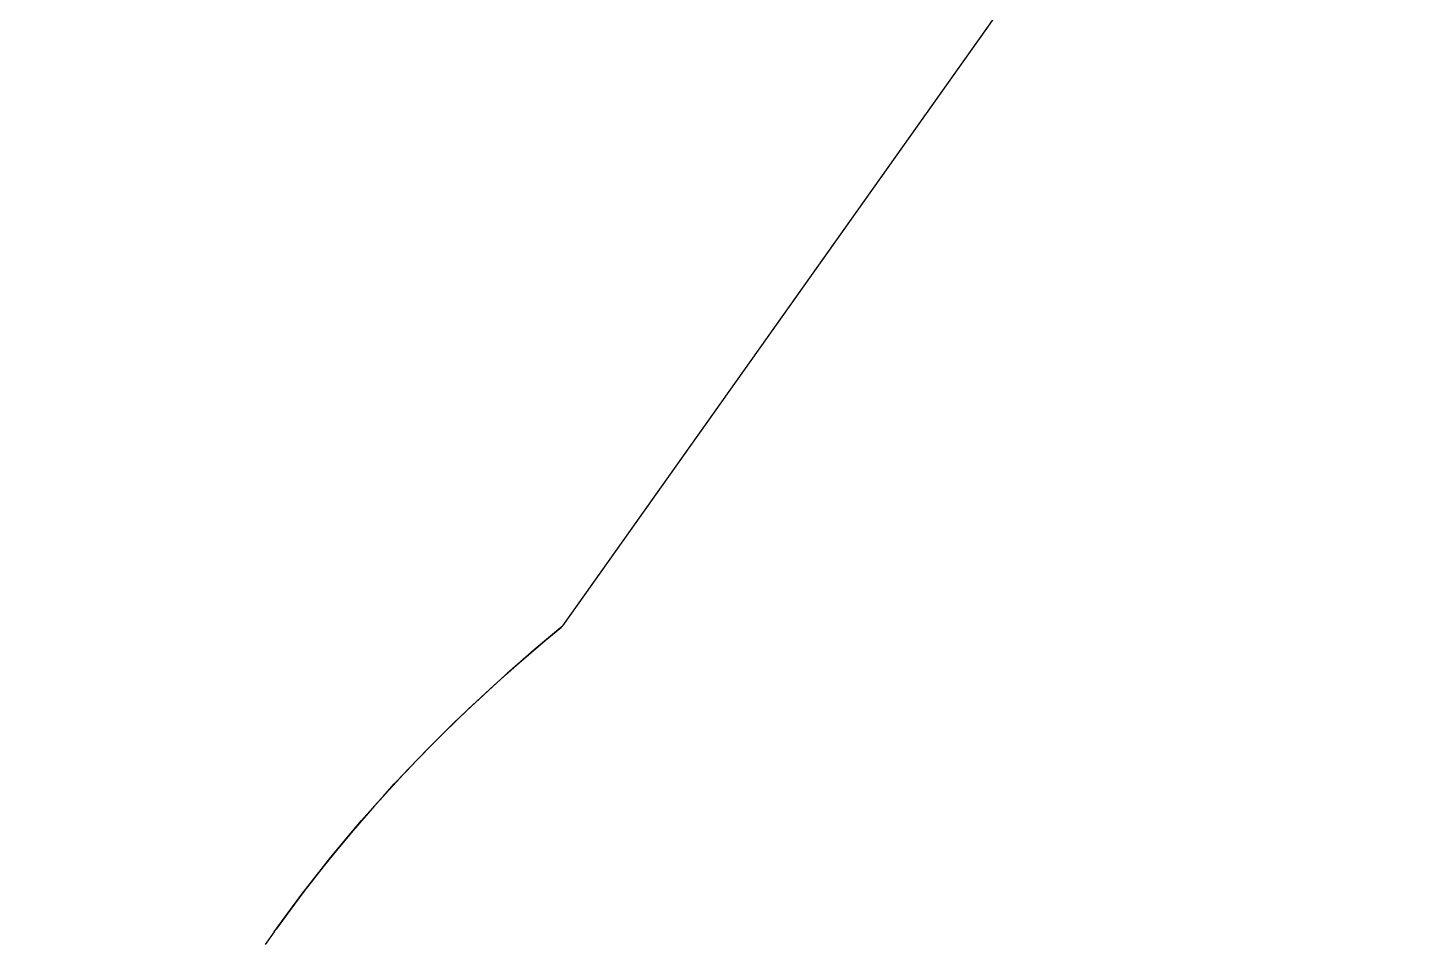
# Model space of a CAD drawing. Header units: metres. Extents: x 595957 to 596103, y 139647 to 139785.
# Drawn here: x 596052.44429 to 596052.46066, y 139679.35716 to 139679.3681 of the extents above; entities that cross this region are included whole.
import ezdxf

# ---------------------------------------------------------------- set-up
doc = ezdxf.new("R2010")
doc.units = ezdxf.units.M
doc.header["$MEASUREMENT"] = 0
doc.linetypes.add('DD2', pattern=[209.9734, 157.48, -26.2467, 0, -26.2467])
doc.layers.add('08-VU-0.20', color=32, linetype='Continuous')

# ---------------------------------------------------------------- blocks, each defined once
blk = doc.blocks.new('A$C53152EA7')
at = {"linetype": 'Continuous'}
blk.add_line((-0.160099622909911, -0.3897608445258811), (-0.1670733274659142, -0.2900322221394163), dxfattribs=at)
for points in [[(-0.160099622909911, -0.3897608445258811, 0), (-0.1600996417691931, -0.3897609378473135, 0), (-0.1600996619090438, -0.3897610361891566, 0), (-0.1600996837951243, -0.3897611443826463, 0), (-0.1600997089408338, -0.3897612676228164, 0), (-0.1600997379282489, -0.3897614106972469, 0), (-0.1600997721543536, -0.3897615785390371, 0), (-0.1600998122012243, -0.3897617761977017, 0), (-0.1600998594658449, -0.389762008737307, 0), (-0.1600999146467075, -0.3897622808144661, 0), (-0.1600999792572111, -0.3897625992103713, 0), (-0.1601000524824485, -0.3897629615676124, 0), (-0.1601001346716657, -0.3897633664601017, 0), (-0.1601002250099555, -0.3897638125781668, 0), (-0.1601003233809024, -0.3897642986703431, 0), (-0.1601004293188453, -0.3897648229904007, 0), (-0.1601005428237841, -0.3897653844032902, 0), (-0.1601006634300575, -0.3897659814392682, 0), (-0.1601007910212502, -0.3897666127450066, 0), (-0.1601009259466082, -0.3897672818711726, 0), (-0.1601010677404702, -0.3897679844230879, 0), (-0.1601012162864208, -0.3897687212447636, 0), (-0.1601013718172908, -0.3897694922925439, 0), (-0.1601015341002494, -0.3897702979884343, 0), (-0.160101703251712, -0.3897711386089213, 0), (-0.1601018795045093, -0.3897720146633219, 0), (-0.1601020629750565, -0.3897729264717782, 0), (-0.1601022535469383, -0.3897738743544323, 0), (-0.1601024525007233, -0.3897748645977117, 0), (-0.1601026587886736, -0.3897758917592, 0), (-0.1601028721779585, -0.3897769552568207, 0), (-0.1601030929014087, -0.389778055541683, 0), (-0.1601033207261935, -0.3897791920026066, 0), (-0.1601035558851436, -0.3897803648142144, 0), (-0.160103798029013, -0.3897815737582278, 0), (-0.1601040473906323, -0.3897828187909909, 0), (-0.160104303737171, -0.3897840995923616, 0), (-0.1601045684656128, -0.3897854237293359, 0), (-0.1601048405282199, -0.3897867841587868, 0), (-0.1601051196921617, -0.3897881808079546, 0), (-0.1601054057246074, -0.3897896137350472, 0), (-0.1601056990912184, -0.3897910828527529, 0), (-0.160105999559164, -0.3897925883356947, 0), (-0.1601063068956137, -0.3897941300674574, 0), (-0.1601066214498132, -0.3897957082517678, 0), (-0.1601069431053475, -0.3897973227722105, 0), (-0.1601072736084461, -0.3897989819815848, 0), (-0.1601076110964641, -0.3898006780073047, 0), (-0.160107955802232, -0.3898024106456432, 0), (-0.1601083077257499, -0.3898041801439831, 0), (-0.1601086666341871, -0.3898059862985974, 0), (-0.1601090326439589, -0.3898078289930709, 0), (-0.1601094058714807, -0.3898097087512724, 0), (-0.1601097862003371, -0.3898116250056773, 0), (-0.1601101735141128, -0.3898135779891163, 0), (-0.1601105697918683, -0.3898155765200499, 0), (-0.1601109731709585, -0.3898176121438155, 0), (-0.1601113836513832, -0.389819684860413, 0), (-0.1601118012331426, -0.389821794553427, 0), (-0.160112226032652, -0.3898239413538249, 0), (-0.1601126579334959, -0.3898261253198143, 0), (-0.1601130970520899, -0.3898283460875973, 0), (-0.1601135430391878, -0.3898306040937314, 0), (-0.1601139962440357, -0.3898328991199378, 0), (-0.1601144584128633, -0.3898352405813057, 0), (-0.1601149279158562, -0.3898376196593745, 0), (-0.1601154042873532, -0.3898400360776577, 0), (-0.1601158878766, -0.3898424897924997, 0), (-0.1601163788000122, -0.3898449811094906, 0), (-0.1601168765919283, -0.3898475097812479, 0), (-0.1601173817180097, -0.3898500758368755, 0), (-0.1601178939454257, -0.389852679654723, 0), (-0.1601184131577611, -0.3898553206672659, 0), (-0.1601189412176609, -0.3898580087261507, 0), (-0.160119476611726, -0.3898607345327036, 0), (-0.1601200191071257, -0.3898634979996132, 0), (-0.1601205685874447, -0.3898662989086006, 0), (-0.1601211251690984, -0.3898691373906331, 0), (-0.160121688619256, -0.3898720131837763, 0), (-0.160122259054333, -0.3898749263316859, 0), (-0.1601228363579139, -0.3898778767761542, 0), (-0.1601234205299988, -0.3898808644007659, 0), (-0.1601240134332329, -0.389883898635162, 0), (-0.1601246130885556, -0.3898869700933574, 0), (-0.1601252196123824, -0.3898900787899038, 0), (-0.1601258330047131, -0.3898932247248013, 0), (-0.1601264529163018, -0.3898964077525306, 0), (-0.1601270798128098, -0.38989962785854, 0), (-0.1601277132285759, -0.3899028850282775, 0), (-0.1601283533964306, -0.3899061792471912, 0), (-0.160128999967128, -0.3899095102970023, 0), (-0.1601296549197286, -0.3899128869816195, 0), (-0.1601303166244179, -0.3899163009191398, 0), (-0.1601309847319499, -0.3899197514838306, 0), (-0.1601316593587399, -0.3899232390976977, 0), (-0.1601323405047879, -0.3899267635570141, 0), (-0.1601330281700939, -0.3899303247599164, 0), (-0.160133722005412, -0.3899339229537873, 0), (-0.1601344224764034, -0.3899375574983424, 0), (-0.1601351294666529, -0.389941229033866, 0), (-0.1601358441403136, -0.3899449449818349, 0), (-0.1601365651004016, -0.3899486977170454, 0), (-0.1601372924633324, -0.3899524872103939, 0), (-0.1601380258798599, -0.3899563131417381, 0), (-0.1601387656992301, -0.3899601758166682, 0), (-0.160139511921443, -0.3899640748859383, 0), (-0.1601402640808374, -0.3899680105678272, 0), (-0.1601410225266591, -0.3899719829059904, 0), (-0.1601417869096622, -0.3899759914784227, 0), (-0.1601425587432459, -0.3899800433428027, 0), (-0.1601433366304263, -0.3899841315578669, 0), (-0.1601441208040342, -0.3899882564583095, 0), (-0.1601449109148234, -0.389992417578469, 0), (-0.1601457068463787, -0.3899966152239358, 0), (-0.1601465089479461, -0.3900008490745677, 0), (-0.1601473169866949, -0.3900051191885723, 0), (-0.1601481308462098, -0.3900094258133322, 0), (-0.1601489507593215, -0.3900137683958746, 0), (-0.1601497773081064, -0.3900181528151734, 0), (-0.1601506097940728, -0.3900225733814295, 0), (-0.1601514481008053, -0.3900270303420257, 0), (-0.1601522923447192, -0.3900315234204754, 0), (-0.1601531420601532, -0.3900360525876749, 0), (-0.1601539977127686, -0.3900406179600395, 0), (-0.1601548590697348, -0.3900452195084654, 0), (-0.1601557261310518, -0.3900498572184006, 0), (-0.1601565987803042, -0.3900545308570145, 0), (-0.160157477715984, -0.3900592442951165, 0), (-0.1601583622395992, -0.3900639939092798, 0), (-0.1601592523511499, -0.3900687796412967, 0), (-0.1601601481670514, -0.3900736012292327, 0), (-0.160161049454473, -0.3900784588913666, 0), (-0.1601619562134147, -0.3900833525840426, 0), (-0.1601628684438765, -0.390088282249053, 0), (-0.1601637861458585, -0.3900932479009498, 0), (-0.1601647093193606, -0.3900982494960772, 0), (-0.1601656380807981, -0.3901032887515612, 0), (-0.1601665724301711, -0.3901083640666911, 0), (-0.1601675120182335, -0.3901134750485653, 0), (-0.1601684568449855, -0.3901186220609816, 0), (-0.1601694071432576, -0.3901238051912514, 0), (-0.1601703625638038, -0.390129023915506, 0), (-0.1601713234558702, -0.3901342784520239, 0), (-0.1601722893537953, -0.3901395690481877, 0), (-0.16017326049041, -0.3901448951219209, 0), (-0.1601742368657142, -0.3901502580702072, 0), (-0.1601752183632925, -0.3901556566124782, 0), (-0.1601762047503144, -0.3901610907778377, 0), (-0.1601771962596104, -0.3901665604789741, 0), (-0.1601781927747652, -0.3901720657886472, 0), (-0.1601791940629482, -0.3901776062994031, 0), (-0.1601802002405748, -0.3901831822004169, 0), (-0.1601812111912295, -0.3901887933025137, 0), (-0.1601822269149125, -0.3901944396347972, 0), (-0.1601832472952083, -0.3902001204696717, 0), (-0.1601842722157016, -0.3902058362000389, 0), (-0.1601853017928079, -0.3902115871605929, 0), (-0.1601863359101117, -0.3902173727547051, 0), (-0.160187374567613, -0.3902231928950641, 0), (-0.1601884176488966, -0.3902290479600197, 0), (-0.1601894652703777, -0.3902349373529432, 0), (-0.1601905170828104, -0.3902408615394961, 0), (-0.1601915733190253, -0.3902468199958093, 0), (-0.1601926333969459, -0.3902528099133633, 0), (-0.1601936975494027, -0.3902588337077759, 0), (-0.1601947658928111, -0.3902648921502987, 0), (-0.1601958385435864, -0.3902709843387129, 0), (-0.1601969151524827, -0.3902771108405432, 0), (-0.1601979959523305, -0.3902832713501994, 0), (-0.1601990807102993, -0.390289465605747, 0), (-0.160200169426389, -0.390295693781809, 0), (-0.1602012621005997, -0.3903019558201777, 0), (-0.1602023575687781, -0.3903082452452509, 0), (-0.1602034568786621, -0.3903145685326308, 0), (-0.1602045599138364, -0.3903209251002409, 0), (-0.1602056669071317, -0.3903273153264308, 0), (-0.1602067773928866, -0.390333738818299, 0), (-0.1602078916039318, -0.3903401958668837, 0), (-0.1602090095402673, -0.390346685948316, 0), (-0.1602101308526471, -0.3903532095282571, 0), (-0.1602112557739019, -0.3903597661992535, 0), (-0.1602123825578019, -0.3903663464006968, 0), (-0.1602135127177462, -0.3903729595185723, 0), (-0.1602146463701501, -0.3903796056401916, 0), (-0.1602157832821831, -0.3903862846345874, 0), (-0.1602169235702604, -0.3903929963125847, 0), (-0.1602180671179667, -0.3903997407614952, 0), (-0.160219213925302, -0.3904065181413898, 0), (-0.160220363875851, -0.3904133280739188, 0), (-0.1602215169696137, -0.3904201706318418, 0), (-0.1602226708782837, -0.3904270323255332, 0), (-0.1602238279301673, -0.3904339263681322, 0), (-0.1602249877760187, -0.3904408529488137, 0), (-0.1602261506486684, -0.390447811660124, 0), (-0.1602273165481165, -0.3904548026184784, 0), (-0.1602284853579476, -0.3904618257511174, 0), (-0.1602296568453312, -0.3904688811016968, 0), (-0.1602308310102671, -0.3904759686120087, 0), (-0.1602320080855861, -0.3904830882238457, 0), (-0.1602331849280745, -0.3904902222857345, 0), (-0.1602343645645306, -0.390497388318181, 0), (-0.1602355467621237, -0.3905045861174585, 0), (-0.1602367314044386, -0.3905118158145342, 0), (-0.1602379186078906, -0.390519076900091, 0), (-0.1602391083724797, -0.3905263700144133, 0), (-0.1602403003489599, -0.3905336944299052, 0), (-0.1602414950029925, -0.3905410507431952, 0), (-0.1602426918689162, -0.3905484385322779, 0), (-0.1602438875706866, -0.3905558359110728, 0), (-0.1602450854843482, -0.3905632647365564, 0), (-0.1602462857263163, -0.3905707249068655, 0), (-0.1602474881801754, -0.390578216247377, 0), (-0.160248692613095, -0.3905857388162985, 0), (-0.1602498991414905, -0.3905932925699744, 0), (-0.1602511076489463, -0.3906008775957162, 0), (-0.1602523183682933, -0.3906084936606931, 0), (-0.1602535307174549, -0.3906161408231128, 0), (-0.1602547408547252, -0.3906237925548339, 0), (-0.1602559528546408, -0.3906314749910962, 0), (-0.1602571666007861, -0.3906391881901072, 0), (-0.160258381976746, -0.3906469320645556, 0), (-0.160259599215351, -0.3906547063234029, 0), (-0.1602608178509399, -0.3906625111267203, 0), (-0.1602620381163433, -0.3906703461252619, 0), (-0.1602632597787306, -0.3906782116100658, 0), (-0.1602644828381017, -0.3906861067953287, 0), (-0.1602657027542591, -0.390694000874646, 0), (-0.1602669236017391, -0.3907019243779359, 0), (-0.1602681459626183, -0.3907098777417559, 0), (-0.1602693694876507, -0.3907178605732042, 0), (-0.1602705942932516, -0.3907258729450405, 0), (-0.1602718202630058, -0.3907339145371225, 0), (-0.1602730472804978, -0.3907419855531771, 0), (-0.1602742753457278, -0.3907500857458217, 0), (-0.160275504575111, -0.3907582152460236, 0), (-0.1602767290314659, -0.3907663363788743, 0), (-0.1602779545355588, -0.3907744865427958, 0), (-0.1602791808545589, -0.3907826651411597, 0), (-0.1602804081048816, -0.3907908724067966, 0), (-0.1602816360536963, -0.3907991081505315, 0), (-0.1602828648174182, -0.3908073722559493, 0), (-0.160284094279632, -0.3908156648249133, 0), (-0.1602853243239224, -0.3908239855372813, 0), (-0.1602865550667048, -0.3908323347131955, 0), (-0.160287779988721, -0.3908406685222872, 0), (-0.1602890053763986, -0.3908490302710561, 0), (-0.1602902312297374, -0.3908574196830159, 0), (-0.1602914574323222, -0.3908658365980955, 0), (-0.1602926842169836, -0.3908742813218851, 0), (-0.1602939111180604, -0.3908827533159638, 0), (-0.1602951386012137, -0.3908912531333044, 0), (-0.160296366084367, -0.3908997799007921, 0), (-0.1602975936839357, -0.3909083341568476, 0), (-0.1602988145314157, -0.3909168660175055, 0), (-0.1603000353788957, -0.3909254246973433, 0), (-0.1603012562263757, -0.3909340101381531, 0), (-0.160302477190271, -0.3909426223690389, 0), (-0.1603036979213357, -0.3909512612444814, 0), (-0.1603049186524004, -0.3909599268663442, 0), (-0.1603061393834651, -0.390968619089108, 0), (-0.1603073596488684, -0.3909773379127728, 0), (-0.1603085800306872, -0.3909860831190599, 0), (-0.1603097920306027, -0.390994797940948, 0), (-0.1603110036812723, -0.3910035387525568, 0), (-0.1603122152155265, -0.3910123056266457, 0), (-0.1603134260512888, -0.3910210986068705, 0), (-0.1603146366542205, -0.39102991722757, 0), (-0.1603158467914909, -0.3910387619544053, 0), (-0.1603170561138541, -0.3910476322635077, 0), (-0.1603182649705559, -0.3910565283149481, 0), (-0.1603194732451811, -0.3910654500941746, 0), (-0.16032067197375, -0.3910743331507547, 0), (-0.1603218702366576, -0.3910832416731864, 0), (-0.1603230676846579, -0.3910921754140873, 0), (-0.1603242643177509, -0.3911011342715938, 0), (-0.1603254597866908, -0.3911101180565311, 0), (-0.160326654673554, -0.3911191271909047, 0), (-0.160327848396264, -0.3911281612818129, 0), (-0.1603290411876515, -0.3911372202564962, 0), (-0.1603302326984704, -0.3911463041149545, 0), (-0.1603314138483256, -0.3911553408979671, 0), (-0.1603325938340276, -0.3911644023028202, 0), (-0.1603337727719918, -0.3911734881548909, 0), (-0.1603349503129721, -0.3911825984105235, 0), (-0.1603361265733838, -0.3911917329533026, 0), (-0.1603373016696423, -0.3912008918705396, 0), (-0.1603384751360863, -0.391210075118579, 0), (-0.1603396474383771, -0.3912192827701801, 0), (-0.1603408181108534, -0.3912285144760972, 0), (-0.1603419875027612, -0.3912377722881502, 0), (-0.1603431554976851, -0.3912470544746611, 0), (-0.1603443218627945, -0.3912563605699688, 0), (-0.1603454865980893, -0.3912656906759366, 0), (-0.1603466497035697, -0.3912750444869744, 0), (-0.1603478109464049, -0.3912844220176339, 0), (-0.1603489705594257, -0.3912938235007459, 0), (-0.1603501284262165, -0.3913032484415453, 0), (-0.160351284313947, -0.3913126968691358, 0), (-0.160352447652258, -0.3913222441915423, 0), (-0.1603536090115085, -0.3913318153645378, 0), (-0.1603547682752833, -0.3913414098788053, 0), (-0.1603559256764129, -0.3913510280835908, 0), (-0.1603570808656514, -0.3913606698479271, 0), (-0.1603582340758294, -0.39137033483712, 0), (-0.1603593847248703, -0.3913800230657216, 0), (-0.1603605333948508, -0.3913897346501471, 0), (-0.1603616798529401, -0.3913994692993583, 0), (-0.1603628320153803, -0.3914092974009691, 0), (-0.1603639818495139, -0.3914191489457153, 0), (-0.1603651292389259, -0.391429023569799, 0), (-0.1603662740672007, -0.3914389214478433, 0), (-0.1603674163343385, -0.3914488421723945, 0), (-0.1603685560403392, -0.3914587862236658, 0), (-0.1603696931852028, -0.3914687529031653, 0), (-0.1603708274196833, -0.3914787425164832, 0), (-0.1603719590930268, -0.3914887548162369, 0), (-0.1603730951901525, -0.3914988553297007, 0), (-0.1603742286097258, -0.3915089788206387, 0), (-0.1603753588860855, -0.391519124925253, 0), (-0.1603764864848927, -0.3915292938763741, 0), (-0.1603776107076555, -0.3915394854702754, 0), (-0.1603787320200354, -0.3915496995905414, 0), (-0.1603798503056169, -0.3915599364991067, 0), (-0.1603809654479846, -0.3915701957885176, 0), (-0.1603820774471387, -0.3915804775460856, 0), (-0.1603831923566759, -0.3915908415510785, 0), (-0.1603843042394146, -0.3916012281551957, 0), (-0.1603854126296937, -0.3916116372129181, 0), (-0.1603865174110979, -0.391622068855213, 0), (-0.1603876191657037, -0.3916325226018671, 0), (-0.1603887170786038, -0.3916429987584706, 0), (-0.160389811382629, -0.3916534970776411, 0), (-0.1603909023106098, -0.3916640175448265, 0), (-0.160391989396885, -0.3916745599999558, 0), (-0.1603930784622207, -0.3916851793183014, 0), (-0.1603941636858508, -0.3916958207264543, 0), (-0.1603952449513599, -0.3917064841662068, 0), (-0.1603963226079941, -0.3917171698703896, 0), (-0.1603973960736766, -0.3917278774169972, 0), (-0.1603984658140689, -0.3917386069515487, 0), (-0.1603995313635096, -0.3917493582703173, 0), (-0.160400592838414, -0.3917601312859915, 0), (-0.1604016501223668, -0.3917709261004347, 0), (-0.1604027081048116, -0.3917817920009838, 0), (-0.1604037618963048, -0.3917926797439577, 0), (-0.1604048112640157, -0.3918035892711487, 0), (-0.1604058563243598, -0.3918145203497261, 0), (-0.1604068969609216, -0.3918254732125206, 0), (-0.1604079331737012, -0.3918364475684939, 0), (-0.1604089647298679, -0.3918474432721268, 0), (-0.160409992095083, -0.3918584605853539, 0), (-0.1604110146872699, -0.3918694991443772, 0), (-0.1604120365809649, -0.3918806033179862, 0), (-0.160413053818047, -0.3918917287373915, 0), (-0.1604140663985163, -0.3919028757372871, 0), (-0.1604150739731267, -0.3919140438956674, 0), (-0.1604160767747089, -0.391925233299844, 0), (-0.1604170745704323, -0.391936444080784, 0), (-0.1604180672438815, -0.3919476758601377, 0), (-0.1604190550278872, -0.391958928652457, 0), (-0.1604200375732034, -0.391970202428638, 0), (-0.1604210184887052, -0.3919815362605732, 0), (-0.1604219939326867, -0.3919928910909221, 0), (-0.1604229641379789, -0.3920042666577501, 0), (-0.1604239291045815, -0.3920156631502323, 0), (-0.1604248884832487, -0.3920270803064341, 0), (-0.160425842506811, -0.3920385178789729, 0), (-0.1604267908260226, -0.3920499760570237, 0), (-0.1604277337901294, -0.3920614544476848, 0), (-0.1604286713991314, -0.392072953240131, 0), (-0.1604296056320891, -0.3920845059910789, 0), (-0.1604305343935266, -0.3920960789400851, 0), (-0.1604314573341981, -0.3921076719707344, 0), (-0.1604323744541034, -0.3921192849957151, 0), (-0.1604332857532427, -0.392130917738541, 0), (-0.1604341913480312, -0.3921425704174908, 0), (-0.1604350906563923, -0.3921542427851819, 0), (-0.1604359843768179, -0.3921659347688546, 0), (-0.1604368718108162, -0.3921776461065747, 0), (-0.1604377555195242, -0.3921894053346477, 0), (-0.1604386330582201, -0.3922011841932544, 0), (-0.160439504426904, -0.3922129822167335, 0), (-0.1604403696255758, -0.3922247994341888, 0), (-0.1604412286542356, -0.3922366358892759, 0), (-0.1604420812800527, -0.392248491247301, 0), (-0.1604429276194423, -0.3922603654500563, 0), (-0.1604437676724046, -0.3922722585848533, 0), (-0.1604446009732783, -0.3922841703752056, 0), (-0.1604454297339544, -0.3922961240605218, 0), (-0.1604462518589571, -0.3923080962558743, 0), (-0.1604470674647018, -0.3923200870194705, 0), (-0.1604478764347732, -0.3923320962057915, 0), (-0.1604486787691712, -0.392344123829389, 0), (-0.1604494744678959, -0.3923561697738478, 0), (-0.1604502632981166, -0.3923682337190257, 0), (-0.1604510452598333, -0.3923803157958901, 0), (-0.1604518205858767, -0.3923924159462331, 0), (-0.160452590091154, -0.3924045514577301, 0), (-0.1604533524950966, -0.3924167047080118, 0), (-0.1604541080305353, -0.3924288760463241, 0), (-0.1604548565810546, -0.3924410649051424, 0), (-0.160455597913824, -0.3924532714008819, 0), (-0.1604563322616741, -0.3924654953298159, 0), (-0.1604570593917742, -0.392477736750152, 0), (-0.1604577791877091, -0.392489995676442, 0), (-0.1604584918823093, -0.392502271628473, 0), (-0.1604591978248209, -0.3925145769753726, 0), (-0.1604598964331672, -0.3925268992461497, 0), (-0.1604605877073482, -0.392539238469908, 0), (-0.1604612715309486, -0.3925515946466476, 0), (-0.1604619477875531, -0.3925639677763684, 0), (-0.1604626163607463, -0.3925763578008628, 0), (-0.160463277483359, -0.3925887643854367, 0), (-0.1604639308061451, -0.392601187544642, 0), (-0.1604645765619352, -0.3926136273366865, 0), (-0.1604652148671448, -0.3926260900188936, 0), (-0.1604658453725278, -0.3926385687955189, 0), (-0.1604664680780843, -0.3926510639721528, 0), (-0.1604670827509835, -0.3926635754323797, 0), (-0.1604676896240562, -0.392676102972473, 0), (-0.1604682883480564, -0.3926886464760173, 0), (-0.1604688791558146, -0.3927012058848049, 0), (-0.1604694619309157, -0.3927137813006993, 0), (-0.1604700363241136, -0.3927263725345256, 0), (-0.1604706028010696, -0.3927389801683603, 0), (-0.1604711608961225, -0.3927516034455039, 0), (-0.1604717108421028, -0.3927642421331257, 0), (-0.1604722524061799, -0.3927768964931602, 0), (-0.1604727853555232, -0.3927895658853231, 0), (-0.1604733102722093, -0.3928022508625872, 0), (-0.160473826341331, -0.392814950842876, 0), (-0.1604743339121342, -0.3928276661754353, 0), (-0.1604748328682035, -0.3928403963509481, 0), (-0.1604753230931237, -0.3928531395795289, 0), (-0.1604758044704795, -0.3928658974182326, 0), (-0.1604762772331014, -0.3928786701289937, 0), (-0.1604767411481589, -0.3928914574498776, 0), (-0.1604771964484826, -0.3929042591480538, 0), (-0.1604776427848265, -0.3929170752526261, 0), (-0.1604780801571906, -0.3929299056762829, 0), (-0.1604785089148208, -0.3929427501861937, 0), (-0.160478928592056, -0.3929556086804951, 0), (-0.1604793390724808, -0.3929684762697434, 0), (-0.1604797409381717, -0.3929813576396555, 0), (-0.1604801334906369, -0.3929942528920947, 0), (-0.1604805171955377, -0.3930071614886401, 0), (-0.1604808919364586, -0.3930200835602591, 0), (-0.1604812574805692, -0.3930330192233669, 0), (-0.1604816141771153, -0.3930459679249907, 0), (-0.1604819615604356, -0.3930589296651306, 0), (-0.1604822999797761, -0.3930719047348248, 0), (-0.1604826289694756, -0.3930848818417871, 0), (-0.1604829487623647, -0.3930978717253311, 0), (-0.1604832593584433, -0.3931108745455276, 0), (-0.1604835607577115, -0.3931238898367155, 0), (-0.1604838530765846, -0.3931369176716544, 0), (-0.160484136082232, -0.3931499575992348, 0), (-0.1604844096582383, -0.3931630099978065, 0), (-0.1604846740374342, -0.3931760744162602, 0), (-0.1604849291034043, -0.3931891510583228, 0), (-0.1604851745069027, -0.3932022229855647, 0), (-0.1604854105971754, -0.393215306874481, 0), (-0.1604856371413916, -0.3932284023467219, 0), (-0.1604858544887975, -0.3932415094459429, 0), (-0.1604860622901469, -0.3932546278665541, 0), (-0.16048626054544, -0.3932677578559378, 0), (-0.160486449371092, -0.3932808991521597, 0), (-0.160486628767103, -0.3932940516824601, 0), (-0.1604867985006422, -0.3933072150248336, 0), (-0.160486958338879, -0.3933203670167131, 0), (-0.1604871086310595, -0.3933335297624581, 0), (-0.1604872493771836, -0.3933467033493798, 0), (-0.1604873803444207, -0.3933598874864401, 0), (-0.1604875017656013, -0.3933730821445351, 0), (-0.1604876135243103, -0.3933862871926976, 0), (-0.1604877153877169, -0.3933995026891353, 0), (-0.1604878077050671, -0.3934127282409463, 0), (-0.160487890127115, -0.393425963979098, 0), (-0.1604879625374451, -0.3934391811053501, 0), (-0.1604880250524729, -0.3934524080832489, 0), (-0.1604880777886137, -0.3934656447963789, 0), (-0.1604881208622828, -0.3934788912010845, 0), (-0.1604881539242342, -0.3934921472391579, 0), (-0.1604881768580526, -0.3935054125904571, 0), (-0.160488190012984, -0.3935186874296051, 0), (-0.1604881930397823, -0.3935319715819787, 0), (-0.1604881861712784, -0.3935452647565398, 0), (-0.1604881691746414, -0.3935585321887629, 0), (-0.1604881421662867, -0.3935718085267581, 0), (-0.160488105029799, -0.3935850937123178, 0), (-0.1604880577651784, -0.3935983877454419, 0), (-0.16048800048884, -0.3936116903787479, 0), (-0.1604879329679534, -0.3936250012629898, 0), (-0.1604878552025184, -0.3936383207619656, 0), (-0.1604877670761198, -0.393651648555533, 0), (-0.1604876688215882, -0.393664984498173, 0), (-0.1604875606717542, -0.393678287815419, 0), (-0.1604874419281259, -0.3936915988451801, 0), (-0.1604873130563647, -0.3937049176893197, 0), (-0.1604871739400551, -0.3937182443478378, 0), (-0.1604870242299512, -0.393731578704319, 0), (-0.160486863926053, -0.3937449207005557, 0), (-0.1604866933776066, -0.3937582698999904, 0), (-0.1604865122353658, -0.3937716265209019, 0), (-0.1604863204993308, -0.3937849905050825, 0), (-0.1604861188679934, -0.3937983145879116, 0), (-0.1604859066428617, -0.393811645481037, 0), (-0.1604856840567663, -0.3938249833445298, 0), (-0.1604854507604614, -0.3938383279455593, 0), (-0.1604852071031928, -0.3938516791677102, 0), (-0.1604849527357146, -0.3938650368218077, 0), (-0.1604846880072728, -0.3938784011115786, 0), (-0.160484412801452, -0.39389177148405, 0), (-0.1604841267690063, -0.3939051479537738, 0), (-0.1604838316561654, -0.3939184773335001, 0), (-0.1604835261823609, -0.3939318126213038, 0), (-0.1604832099983469, -0.3939451535261469, 0), (-0.1604828835697845, -0.3939585003099637, 0), (-0.1604825466638431, -0.3939718524779892, 0), (-0.1604821991641074, -0.3939852102048462, 0), (-0.1604818415362388, -0.3939985733159119, 0), (-0.1604814731981605, -0.3940119415492518, 0), (-0.1604810946155339, -0.3940253148903139, 0), (-0.1604807074181736, -0.394038633472519, 0), (-0.1604803097434342, -0.3940519566676812, 0), (-0.1604799018241465, -0.3940652847959427, 0), (-0.1604794836603105, -0.3940786175226094, 0), (-0.1604790549026802, -0.3940919547167141, 0), (-0.1604786160169169, -0.3941052962763933, 0), (-0.1604781665373594, -0.394118642230751, 0), (-0.1604777069296688, -0.3941319924633717, 0), (-0.1604772369610146, -0.3941453466104576, 0), (-0.1604767590761185, -0.3941586380824447, 0), (-0.1604762708302587, -0.3941719333233777, 0), (-0.1604757725726813, -0.3941852322750492, 0), (-0.1604752638377249, -0.3941985349811148, 0), (-0.1604747449746355, -0.3942118410777766, 0), (-0.1604742158669978, -0.3942251504922751, 0), (-0.1604736765148118, -0.394238463442889, 0), (-0.1604731269180775, -0.39425177963858, 0), (-0.1604725671932101, -0.3942650989483809, 0), (-0.1604720003670081, -0.3942783472011797, 0), (-0.1604714234126732, -0.3942915980733233, 0), (-0.1604708364466205, -0.3943048518121941, 0), (-0.1604702390031889, -0.3943181082577212, 0), (-0.1604696316644549, -0.3943313672934892, 0), (-0.1604690137319267, -0.3943446288030827, 0), (-0.1604683856712654, -0.3943578927282942, 0), (-0.1604677472496405, -0.3943711587344296, 0), (-0.160467098467052, -0.39438442698156, 0), (-0.1604664433980361, -0.3943976157170255, 0), (-0.1604657779680565, -0.3944108063005842, 0), (-0.1604651026427746, -0.39442399876134, 0), (-0.160464417305775, -0.3944371927645989, 0), (-0.160463722073473, -0.3944503887469182, 0), (-0.1604630170622841, -0.3944635860971175, 0), (-0.160462302272208, -0.3944767849316122, 0), (-0.1604615779360756, -0.3944899850612273, 0), (-0.1604608439374715, -0.3945031865441706, 0), (-0.1604601056315005, -0.3945162999734748, 0), (-0.1604593576630577, -0.3945294142758939, 0), (-0.160458599566482, -0.3945425295387395, 0), (-0.1604578309925273, -0.3945556456164923, 0), (-0.1604570515919477, -0.3945687624363927, 0), (-0.1604562608990818, -0.3945818796491949, 0), (-0.1604554584482685, -0.3945949972403469, 0), (-0.160454644006677, -0.394608115151641, 0), (-0.1604538172250614, -0.3946212332084542, 0), (-0.1604529839241877, -0.394634254189441, 0), (-0.1604521394474432, -0.3946472751558758, 0), (-0.160451284958981, -0.3946602961950703, 0), (-0.1604504223214462, -0.3946733171178494, 0), (-0.1604495524661615, -0.3946863382589072, 0), (-0.1604486770229414, -0.3946993591671344, 0), (-0.1604477973887697, -0.3947123803081922, 0), (-0.1604469148442149, -0.3947254012164194, 0), (-0.1604460311355069, -0.3947384223429253, 0)], [(-0.1604460311355069, -0.3947384223429253, 0), (-0.1604469148442149, -0.3947254012164194, 0), (-0.1604477973887697, -0.3947123803081922, 0), (-0.1604486770229414, -0.3946993591671344, 0), (-0.1604495524661615, -0.3946863382589072, 0), (-0.1604504223214462, -0.3946733171178494, 0), (-0.160451284958981, -0.3946602961950703, 0), (-0.1604521394474432, -0.3946472751558758, 0), (-0.1604529839241877, -0.394634254189441, 0), (-0.1604538172250614, -0.3946212332084542, 0), (-0.160454644006677, -0.394608115151641, 0), (-0.1604554584482685, -0.3945949972403469, 0), (-0.1604562608990818, -0.3945818796491949, 0), (-0.1604570515919477, -0.3945687624363927, 0), (-0.1604578309925273, -0.3945556456164923, 0), (-0.160458599566482, -0.3945425295387395, 0), (-0.1604593576630577, -0.3945294142758939, 0), (-0.1604601056315005, -0.3945162999734748, 0), (-0.1604608439374715, -0.3945031865441706, 0), (-0.1604615779360756, -0.3944899850612273, 0), (-0.160462302272208, -0.3944767849316122, 0), (-0.1604630170622841, -0.3944635860971175, 0), (-0.160463722073473, -0.3944503887469182, 0), (-0.160464417305775, -0.3944371927645989, 0), (-0.1604651026427746, -0.39442399876134, 0), (-0.1604657779680565, -0.3944108063005842, 0), (-0.1604664433980361, -0.3943976157170255, 0), (-0.160467098467052, -0.39438442698156, 0), (-0.1604677472496405, -0.3943711587344296, 0), (-0.1604683856712654, -0.3943578927282942, 0), (-0.1604690137319267, -0.3943446288030827, 0), (-0.1604696316644549, -0.3943313672934892, 0), (-0.1604702390031889, -0.3943181082577212, 0), (-0.1604708364466205, -0.3943048518121941, 0), (-0.1604714234126732, -0.3942915980733233, 0), (-0.1604720003670081, -0.3942783472011797, 0), (-0.1604725671932101, -0.3942650989483809, 0), (-0.1604731269180775, -0.39425177963858, 0), (-0.1604736765148118, -0.394238463442889, 0), (-0.1604742158669978, -0.3942251504922751, 0), (-0.1604747449746355, -0.3942118410777766, 0), (-0.1604752638377249, -0.3941985349811148, 0), (-0.1604757725726813, -0.3941852322750492, 0), (-0.1604762708302587, -0.3941719333233777, 0), (-0.1604767590761185, -0.3941586380824447, 0), (-0.1604772369610146, -0.3941453466104576, 0), (-0.1604777069296688, -0.3941319924633717, 0), (-0.1604781665373594, -0.394118642230751, 0), (-0.1604786160169169, -0.3941052962763933, 0), (-0.1604790549026802, -0.3940919547167141, 0), (-0.1604794836603105, -0.3940786175226094, 0), (-0.1604799018241465, -0.3940652847959427, 0), (-0.1604803097434342, -0.3940519566676812, 0), (-0.1604807074181736, -0.394038633472519, 0), (-0.1604810946155339, -0.3940253148903139, 0), (-0.1604814731981605, -0.3940119415492518, 0), (-0.1604818415362388, -0.3939985733159119, 0), (-0.1604821991641074, -0.3939852102048462, 0), (-0.1604825466638431, -0.3939718524779892, 0), (-0.1604828835697845, -0.3939585003099637, 0), (-0.1604832099983469, -0.3939451535261469, 0), (-0.1604835261823609, -0.3939318126213038, 0), (-0.1604838316561654, -0.3939184773335001, 0), (-0.1604841267690063, -0.3939051479537738, 0), (-0.160484412801452, -0.39389177148405, 0), (-0.1604846880072728, -0.3938784011115786, 0), (-0.1604849527357146, -0.3938650368218077, 0), (-0.1604852071031928, -0.3938516791677102, 0), (-0.1604854507604614, -0.3938383279455593, 0), (-0.1604856840567663, -0.3938249833445298, 0), (-0.1604859066428617, -0.393811645481037, 0), (-0.1604861188679934, -0.3937983145879116, 0), (-0.1604863204993308, -0.3937849905050825, 0), (-0.1604865122353658, -0.3937716265209019, 0), (-0.1604866933776066, -0.3937582698999904, 0), (-0.160486863926053, -0.3937449207005557, 0), (-0.1604870242299512, -0.393731578704319, 0), (-0.1604871739400551, -0.3937182443478378, 0), (-0.1604873130563647, -0.3937049176893197, 0), (-0.1604874419281259, -0.3936915988451801, 0), (-0.1604875606717542, -0.393678287815419, 0), (-0.1604876688215882, -0.393664984498173, 0), (-0.1604877670761198, -0.393651648555533, 0), (-0.1604878552025184, -0.3936383207619656, 0), (-0.1604879329679534, -0.3936250012629898, 0), (-0.16048800048884, -0.3936116903787479, 0), (-0.1604880577651784, -0.3935983877454419, 0), (-0.160488105029799, -0.3935850937123178, 0), (-0.1604881421662867, -0.3935718085267581, 0), (-0.1604881691746414, -0.3935585321887629, 0), (-0.1604881861712784, -0.3935452647565398, 0), (-0.1604881930397823, -0.3935319715819787, 0), (-0.160488190012984, -0.3935186874296051, 0), (-0.1604881768580526, -0.3935054125904571, 0), (-0.1604881539242342, -0.3934921472391579, 0), (-0.1604881208622828, -0.3934788912010845, 0), (-0.1604880777886137, -0.3934656447963789, 0), (-0.1604880250524729, -0.3934524080832489, 0), (-0.1604879625374451, -0.3934391811053501, 0), (-0.160487890127115, -0.393425963979098, 0), (-0.1604878077050671, -0.3934127282409463, 0), (-0.1604877153877169, -0.3933995026891353, 0), (-0.1604876135243103, -0.3933862871926976, 0), (-0.1604875017656013, -0.3933730821445351, 0), (-0.1604873803444207, -0.3933598874864401, 0), (-0.1604872493771836, -0.3933467033493798, 0), (-0.1604871086310595, -0.3933335297624581, 0), (-0.160486958338879, -0.3933203670167131, 0), (-0.1604867985006422, -0.3933072150248336, 0), (-0.160486628767103, -0.3932940516824601, 0), (-0.160486449371092, -0.3932808991521597, 0), (-0.16048626054544, -0.3932677578559378, 0), (-0.1604860622901469, -0.3932546278665541, 0), (-0.1604858544887975, -0.3932415094459429, 0), (-0.1604856371413916, -0.3932284023467219, 0), (-0.1604854105971754, -0.393215306874481, 0), (-0.1604851745069027, -0.3932022229855647, 0), (-0.1604849291034043, -0.3931891510583228, 0), (-0.1604846740374342, -0.3931760744162602, 0), (-0.1604844096582383, -0.3931630099978065, 0), (-0.160484136082232, -0.3931499575992348, 0), (-0.1604838530765846, -0.3931369176716544, 0), (-0.1604835607577115, -0.3931238898367155, 0), (-0.1604832593584433, -0.3931108745455276, 0), (-0.1604829487623647, -0.3930978717253311, 0), (-0.1604826289694756, -0.3930848818417871, 0), (-0.1604822999797761, -0.3930719047348248, 0), (-0.1604819615604356, -0.3930589296651306, 0), (-0.1604816141771153, -0.3930459679249907, 0), (-0.1604812574805692, -0.3930330192233669, 0), (-0.1604808919364586, -0.3930200835602591, 0), (-0.1604805171955377, -0.3930071614886401, 0), (-0.1604801334906369, -0.3929942528920947, 0), (-0.1604797409381717, -0.3929813576396555, 0), (-0.1604793390724808, -0.3929684762697434, 0), (-0.160478928592056, -0.3929556086804951, 0), (-0.1604785089148208, -0.3929427501861937, 0), (-0.1604780801571906, -0.3929299056762829, 0), (-0.1604776427848265, -0.3929170752526261, 0), (-0.1604771964484826, -0.3929042591480538, 0), (-0.1604767411481589, -0.3928914574498776, 0), (-0.1604762772331014, -0.3928786701289937, 0), (-0.1604758044704795, -0.3928658974182326, 0), (-0.1604753230931237, -0.3928531395795289, 0), (-0.1604748328682035, -0.3928403963509481, 0), (-0.1604743339121342, -0.3928276661754353, 0), (-0.160473826341331, -0.392814950842876, 0), (-0.1604733102722093, -0.3928022508625872, 0), (-0.1604727853555232, -0.3927895658853231, 0), (-0.1604722524061799, -0.3927768964931602, 0), (-0.1604717108421028, -0.3927642421331257, 0), (-0.1604711608961225, -0.3927516034455039, 0), (-0.1604706028010696, -0.3927389801683603, 0), (-0.1604700363241136, -0.3927263725345256, 0), (-0.1604694619309157, -0.3927137813006993, 0), (-0.1604688791558146, -0.3927012058848049, 0), (-0.1604682883480564, -0.3926886464760173, 0), (-0.1604676896240562, -0.392676102972473, 0), (-0.1604670827509835, -0.3926635754323797, 0), (-0.1604664680780843, -0.3926510639721528, 0), (-0.1604658453725278, -0.3926385687955189, 0), (-0.1604652148671448, -0.3926260900188936, 0), (-0.1604645765619352, -0.3926136273366865, 0), (-0.1604639308061451, -0.392601187544642, 0), (-0.160463277483359, -0.3925887643854367, 0), (-0.1604626163607463, -0.3925763578008628, 0), (-0.1604619477875531, -0.3925639677763684, 0), (-0.1604612715309486, -0.3925515946466476, 0), (-0.1604605877073482, -0.392539238469908, 0), (-0.1604598964331672, -0.3925268992461497, 0), (-0.1604591978248209, -0.3925145769753726, 0), (-0.1604584918823093, -0.392502271628473, 0), (-0.1604577791877091, -0.392489995676442, 0), (-0.1604570593917742, -0.392477736750152, 0), (-0.1604563322616741, -0.3924654953298159, 0), (-0.160455597913824, -0.3924532714008819, 0), (-0.1604548565810546, -0.3924410649051424, 0), (-0.1604541080305353, -0.3924288760463241, 0), (-0.1604533524950966, -0.3924167047080118, 0), (-0.160452590091154, -0.3924045514577301, 0), (-0.1604518205858767, -0.3923924159462331, 0), (-0.1604510452598333, -0.3923803157958901, 0), (-0.1604502632981166, -0.3923682337190257, 0), (-0.1604494744678959, -0.3923561697738478, 0), (-0.1604486787691712, -0.392344123829389, 0), (-0.1604478764347732, -0.3923320962057915, 0), (-0.1604470674647018, -0.3923200870194705, 0), (-0.1604462518589571, -0.3923080962558743, 0), (-0.1604454297339544, -0.3922961240605218, 0), (-0.1604446009732783, -0.3922841703752056, 0), (-0.1604437676724046, -0.3922722585848533, 0), (-0.1604429276194423, -0.3922603654500563, 0), (-0.1604420812800527, -0.392248491247301, 0), (-0.1604412286542356, -0.3922366358892759, 0), (-0.1604403696255758, -0.3922247994341888, 0), (-0.160439504426904, -0.3922129822167335, 0), (-0.1604386330582201, -0.3922011841932544, 0), (-0.1604377555195242, -0.3921894053346477, 0), (-0.1604368718108162, -0.3921776461065747, 0), (-0.1604359843768179, -0.3921659347688546, 0), (-0.1604350906563923, -0.3921542427851819, 0), (-0.1604341913480312, -0.3921425704174908, 0), (-0.1604332857532427, -0.392130917738541, 0), (-0.1604323744541034, -0.3921192849957151, 0), (-0.1604314573341981, -0.3921076719707344, 0), (-0.1604305343935266, -0.3920960789400851, 0), (-0.1604296056320891, -0.3920845059910789, 0), (-0.1604286713991314, -0.392072953240131, 0), (-0.1604277337901294, -0.3920614544476848, 0), (-0.1604267908260226, -0.3920499760570237, 0), (-0.160425842506811, -0.3920385178789729, 0), (-0.1604248884832487, -0.3920270803064341, 0), (-0.1604239291045815, -0.3920156631502323, 0), (-0.1604229641379789, -0.3920042666577501, 0), (-0.1604219939326867, -0.3919928910909221, 0), (-0.1604210184887052, -0.3919815362605732, 0), (-0.1604200375732034, -0.391970202428638, 0), (-0.1604190550278872, -0.391958928652457, 0), (-0.1604180672438815, -0.3919476758601377, 0), (-0.1604170745704323, -0.391936444080784, 0), (-0.1604160767747089, -0.391925233299844, 0), (-0.1604150739731267, -0.3919140438956674, 0), (-0.1604140663985163, -0.3919028757372871, 0), (-0.160413053818047, -0.3918917287373915, 0), (-0.1604120365809649, -0.3918806033179862, 0), (-0.1604110146872699, -0.3918694991443772, 0), (-0.160409992095083, -0.3918584605853539, 0), (-0.1604089647298679, -0.3918474432721268, 0), (-0.1604079331737012, -0.3918364475684939, 0), (-0.1604068969609216, -0.3918254732125206, 0), (-0.1604058563243598, -0.3918145203497261, 0), (-0.1604048112640157, -0.3918035892711487, 0), (-0.1604037618963048, -0.3917926797439577, 0), (-0.1604027081048116, -0.3917817920009838, 0), (-0.1604016501223668, -0.3917709261004347, 0), (-0.160400592838414, -0.3917601312859915, 0), (-0.1603995313635096, -0.3917493582703173, 0), (-0.1603984658140689, -0.3917386069515487, 0), (-0.1603973960736766, -0.3917278774169972, 0), (-0.1603963226079941, -0.3917171698703896, 0), (-0.1603952449513599, -0.3917064841662068, 0), (-0.1603941636858508, -0.3916958207264543, 0), (-0.1603930784622207, -0.3916851793183014, 0), (-0.160391989396885, -0.3916745599999558, 0), (-0.1603909023106098, -0.3916640175448265, 0), (-0.160389811382629, -0.3916534970776411, 0), (-0.1603887170786038, -0.3916429987584706, 0), (-0.1603876191657037, -0.3916325226018671, 0), (-0.1603865174110979, -0.391622068855213, 0), (-0.1603854126296937, -0.3916116372129181, 0), (-0.1603843042394146, -0.3916012281551957, 0), (-0.1603831923566759, -0.3915908415510785, 0), (-0.1603820774471387, -0.3915804775460856, 0), (-0.1603809654479846, -0.3915701957885176, 0), (-0.1603798503056169, -0.3915599364991067, 0), (-0.1603787320200354, -0.3915496995905414, 0), (-0.1603776107076555, -0.3915394854702754, 0), (-0.1603764864848927, -0.3915292938763741, 0), (-0.1603753588860855, -0.391519124925253, 0), (-0.1603742286097258, -0.3915089788206387, 0), (-0.1603730951901525, -0.3914988553297007, 0), (-0.1603719590930268, -0.3914887548162369, 0), (-0.1603708274196833, -0.3914787425164832, 0), (-0.1603696931852028, -0.3914687529031653, 0), (-0.1603685560403392, -0.3914587862236658, 0), (-0.1603674163343385, -0.3914488421723945, 0), (-0.1603662740672007, -0.3914389214478433, 0), (-0.1603651292389259, -0.391429023569799, 0), (-0.1603639818495139, -0.3914191489457153, 0), (-0.1603628320153803, -0.3914092974009691, 0), (-0.1603616798529401, -0.3913994692993583, 0), (-0.1603605333948508, -0.3913897346501471, 0), (-0.1603593847248703, -0.3913800230657216, 0), (-0.1603582340758294, -0.39137033483712, 0), (-0.1603570808656514, -0.3913606698479271, 0), (-0.1603559256764129, -0.3913510280835908, 0), (-0.1603547682752833, -0.3913414098788053, 0), (-0.1603536090115085, -0.3913318153645378, 0), (-0.160352447652258, -0.3913222441915423, 0), (-0.160351284313947, -0.3913126968691358, 0), (-0.1603501284262165, -0.3913032484415453, 0), (-0.1603489705594257, -0.3912938235007459, 0), (-0.1603478109464049, -0.3912844220176339, 0), (-0.1603466497035697, -0.3912750444869744, 0), (-0.1603454865980893, -0.3912656906759366, 0), (-0.1603443218627945, -0.3912563605699688, 0), (-0.1603431554976851, -0.3912470544746611, 0), (-0.1603419875027612, -0.3912377722881502, 0), (-0.1603408181108534, -0.3912285144760972, 0), (-0.1603396474383771, -0.3912192827701801, 0), (-0.1603384751360863, -0.391210075118579, 0), (-0.1603373016696423, -0.3912008918705396, 0), (-0.1603361265733838, -0.3911917329533026, 0), (-0.1603349503129721, -0.3911825984105235, 0), (-0.1603337727719918, -0.3911734881548909, 0), (-0.1603325938340276, -0.3911644023028202, 0), (-0.1603314138483256, -0.3911553408979671, 0), (-0.1603302326984704, -0.3911463041149545, 0), (-0.1603290411876515, -0.3911372202564962, 0), (-0.160327848396264, -0.3911281612818129, 0), (-0.160326654673554, -0.3911191271909047, 0), (-0.1603254597866908, -0.3911101180565311, 0), (-0.1603242643177509, -0.3911011342715938, 0), (-0.1603230676846579, -0.3910921754140873, 0), (-0.1603218702366576, -0.3910832416731864, 0), (-0.16032067197375, -0.3910743331507547, 0), (-0.1603194732451811, -0.3910654500941746, 0), (-0.1603182649705559, -0.3910565283149481, 0), (-0.1603170561138541, -0.3910476322635077, 0), (-0.1603158467914909, -0.3910387619544053, 0), (-0.1603146366542205, -0.39102991722757, 0), (-0.1603134260512888, -0.3910210986068705, 0), (-0.1603122152155265, -0.3910123056266457, 0), (-0.1603110036812723, -0.3910035387525568, 0), (-0.1603097920306027, -0.390994797940948, 0), (-0.1603085800306872, -0.3909860831190599, 0), (-0.1603073596488684, -0.3909773379127728, 0), (-0.1603061393834651, -0.390968619089108, 0), (-0.1603049186524004, -0.3909599268663442, 0), (-0.1603036979213357, -0.3909512612444814, 0), (-0.160302477190271, -0.3909426223690389, 0), (-0.1603012562263757, -0.3909340101381531, 0), (-0.1603000353788957, -0.3909254246973433, 0), (-0.1602988145314157, -0.3909168660175055, 0), (-0.1602975936839357, -0.3909083341568476, 0), (-0.160296366084367, -0.3908997799007921, 0), (-0.1602951386012137, -0.3908912531333044, 0), (-0.1602939111180604, -0.3908827533159638, 0), (-0.1602926842169836, -0.3908742813218851, 0), (-0.1602914574323222, -0.3908658365980955, 0), (-0.1602902312297374, -0.3908574196830159, 0), (-0.1602890053763986, -0.3908490302710561, 0), (-0.160287779988721, -0.3908406685222872, 0), (-0.1602865550667048, -0.3908323347131955, 0), (-0.1602853243239224, -0.3908239855372813, 0), (-0.160284094279632, -0.3908156648249133, 0), (-0.1602828648174182, -0.3908073722559493, 0), (-0.1602816360536963, -0.3907991081505315, 0), (-0.1602804081048816, -0.3907908724067966, 0), (-0.1602791808545589, -0.3907826651411597, 0), (-0.1602779545355588, -0.3907744865427958, 0), (-0.1602767290314659, -0.3907663363788743, 0), (-0.160275504575111, -0.3907582152460236, 0), (-0.1602742753457278, -0.3907500857458217, 0), (-0.1602730472804978, -0.3907419855531771, 0), (-0.1602718202630058, -0.3907339145371225, 0), (-0.1602705942932516, -0.3907258729450405, 0), (-0.1602693694876507, -0.3907178605732042, 0), (-0.1602681459626183, -0.3907098777417559, 0), (-0.1602669236017391, -0.3907019243779359, 0), (-0.1602657027542591, -0.390694000874646, 0), (-0.1602644828381017, -0.3906861067953287, 0), (-0.1602632597787306, -0.3906782116100658, 0), (-0.1602620381163433, -0.3906703461252619, 0), (-0.1602608178509399, -0.3906625111267203, 0), (-0.160259599215351, -0.3906547063234029, 0), (-0.160258381976746, -0.3906469320645556, 0), (-0.1602571666007861, -0.3906391881901072, 0), (-0.1602559528546408, -0.3906314749910962, 0), (-0.1602547408547252, -0.3906237925548339, 0), (-0.1602535307174549, -0.3906161408231128, 0), (-0.1602523183682933, -0.3906084936606931, 0), (-0.1602511076489463, -0.3906008775957162, 0), (-0.1602498991414905, -0.3905932925699744, 0), (-0.160248692613095, -0.3905857388162985, 0), (-0.1602474881801754, -0.390578216247377, 0), (-0.1602462857263163, -0.3905707249068655, 0), (-0.1602450854843482, -0.3905632647365564, 0), (-0.1602438875706866, -0.3905558359110728, 0), (-0.1602426918689162, -0.3905484385322779, 0), (-0.1602414950029925, -0.3905410507431952, 0), (-0.1602403003489599, -0.3905336944299052, 0), (-0.1602391083724797, -0.3905263700144133, 0), (-0.1602379186078906, -0.390519076900091, 0), (-0.1602367314044386, -0.3905118158145342, 0), (-0.1602355467621237, -0.3905045861174585, 0), (-0.1602343645645306, -0.390497388318181, 0), (-0.1602331849280745, -0.3904902222857345, 0), (-0.1602320080855861, -0.3904830882238457, 0), (-0.1602308310102671, -0.3904759686120087, 0), (-0.1602296568453312, -0.3904688811016968, 0), (-0.1602284853579476, -0.3904618257511174, 0), (-0.1602273165481165, -0.3904548026184784, 0), (-0.1602261506486684, -0.390447811660124, 0), (-0.1602249877760187, -0.3904408529488137, 0), (-0.1602238279301673, -0.3904339263681322, 0), (-0.1602226708782837, -0.3904270323255332, 0), (-0.1602215169696137, -0.3904201706318418, 0), (-0.160220363875851, -0.3904133280739188, 0), (-0.160219213925302, -0.3904065181413898, 0), (-0.1602180671179667, -0.3903997407614952, 0), (-0.1602169235702604, -0.3903929963125847, 0), (-0.1602157832821831, -0.3903862846345874, 0), (-0.1602146463701501, -0.3903796056401916, 0), (-0.1602135127177462, -0.3903729595185723, 0), (-0.1602123825578019, -0.3903663464006968, 0), (-0.1602112557739019, -0.3903597661992535, 0), (-0.1602101308526471, -0.3903532095282571, 0), (-0.1602090095402673, -0.390346685948316, 0), (-0.1602078916039318, -0.3903401958668837, 0), (-0.1602067773928866, -0.390333738818299, 0), (-0.1602056669071317, -0.3903273153264308, 0), (-0.1602045599138364, -0.3903209251002409, 0), (-0.1602034568786621, -0.3903145685326308, 0), (-0.1602023575687781, -0.3903082452452509, 0), (-0.1602012621005997, -0.3903019558201777, 0), (-0.160200169426389, -0.390295693781809, 0), (-0.1601990807102993, -0.390289465605747, 0), (-0.1601979959523305, -0.3902832713501994, 0), (-0.1601969151524827, -0.3902771108405432, 0), (-0.1601958385435864, -0.3902709843387129, 0), (-0.1601947658928111, -0.3902648921502987, 0), (-0.1601936975494027, -0.3902588337077759, 0), (-0.1601926333969459, -0.3902528099133633, 0), (-0.1601915733190253, -0.3902468199958093, 0), (-0.1601905170828104, -0.3902408615394961, 0), (-0.1601894652703777, -0.3902349373529432, 0), (-0.1601884176488966, -0.3902290479600197, 0), (-0.160187374567613, -0.3902231928950641, 0), (-0.1601863359101117, -0.3902173727547051, 0), (-0.1601853017928079, -0.3902115871605929, 0), (-0.1601842722157016, -0.3902058362000389, 0), (-0.1601832472952083, -0.3902001204696717, 0), (-0.1601822269149125, -0.3901944396347972, 0), (-0.1601812111912295, -0.3901887933025137, 0), (-0.1601802002405748, -0.3901831822004169, 0), (-0.1601791940629482, -0.3901776062994031, 0), (-0.1601781927747652, -0.3901720657886472, 0), (-0.1601771962596104, -0.3901665604789741, 0), (-0.1601762047503144, -0.3901610907778377, 0), (-0.1601752183632925, -0.3901556566124782, 0), (-0.1601742368657142, -0.3901502580702072, 0), (-0.16017326049041, -0.3901448951219209, 0), (-0.1601722893537953, -0.3901395690481877, 0), (-0.1601713234558702, -0.3901342784520239, 0), (-0.1601703625638038, -0.390129023915506, 0), (-0.1601694071432576, -0.3901238051912514, 0), (-0.1601684568449855, -0.3901186220609816, 0), (-0.1601675120182335, -0.3901134750485653, 0), (-0.1601665724301711, -0.3901083640666911, 0), (-0.1601656380807981, -0.3901032887515612, 0), (-0.1601647093193606, -0.3900982494960772, 0), (-0.1601637861458585, -0.3900932479009498, 0), (-0.1601628684438765, -0.390088282249053, 0), (-0.1601619562134147, -0.3900833525840426, 0), (-0.160161049454473, -0.3900784588913666, 0), (-0.1601601481670514, -0.3900736012292327, 0), (-0.1601592523511499, -0.3900687796412967, 0), (-0.1601583622395992, -0.3900639939092798, 0), (-0.160157477715984, -0.3900592442951165, 0), (-0.1601565987803042, -0.3900545308570145, 0), (-0.1601557261310518, -0.3900498572184006, 0), (-0.1601548590697348, -0.3900452195084654, 0), (-0.1601539977127686, -0.3900406179600395, 0), (-0.1601531420601532, -0.3900360525876749, 0), (-0.1601522923447192, -0.3900315234204754, 0), (-0.1601514481008053, -0.3900270303420257, 0), (-0.1601506097940728, -0.3900225733814295, 0), (-0.1601497773081064, -0.3900181528151734, 0), (-0.1601489507593215, -0.3900137683958746, 0), (-0.1601481308462098, -0.3900094258133322, 0), (-0.1601473169866949, -0.3900051191885723, 0), (-0.1601465089479461, -0.3900008490745677, 0), (-0.1601457068463787, -0.3899966152239358, 0), (-0.1601449109148234, -0.389992417578469, 0), (-0.1601441208040342, -0.3899882564583095, 0), (-0.1601433366304263, -0.3899841315578669, 0), (-0.1601425587432459, -0.3899800433428027, 0), (-0.1601417869096622, -0.3899759914784227, 0), (-0.1601410225266591, -0.3899719829059904, 0), (-0.1601402640808374, -0.3899680105678272, 0), (-0.160139511921443, -0.3899640748859383, 0), (-0.1601387656992301, -0.3899601758166682, 0), (-0.1601380258798599, -0.3899563131417381, 0), (-0.1601372924633324, -0.3899524872103939, 0), (-0.1601365651004016, -0.3899486977170454, 0), (-0.1601358441403136, -0.3899449449818349, 0), (-0.1601351294666529, -0.389941229033866, 0), (-0.1601344224764034, -0.3899375574983424, 0), (-0.160133722005412, -0.3899339229537873, 0), (-0.1601330281700939, -0.3899303247599164, 0), (-0.1601323405047879, -0.3899267635570141, 0), (-0.1601316593587399, -0.3899232390976977, 0), (-0.1601309847319499, -0.3899197514838306, 0), (-0.1601303166244179, -0.3899163009191398, 0), (-0.1601296549197286, -0.3899128869816195, 0), (-0.160128999967128, -0.3899095102970023, 0), (-0.1601283533964306, -0.3899061792471912, 0), (-0.1601277132285759, -0.3899028850282775, 0), (-0.1601270798128098, -0.38989962785854, 0), (-0.1601264529163018, -0.3898964077525306, 0), (-0.1601258330047131, -0.3898932247248013, 0), (-0.1601252196123824, -0.3898900787899038, 0), (-0.1601246130885556, -0.3898869700933574, 0), (-0.1601240134332329, -0.389883898635162, 0), (-0.1601234205299988, -0.3898808644007659, 0), (-0.1601228363579139, -0.3898778767761542, 0), (-0.160122259054333, -0.3898749263316859, 0), (-0.160121688619256, -0.3898720131837763, 0), (-0.1601211251690984, -0.3898691373906331, 0), (-0.1601205685874447, -0.3898662989086006, 0), (-0.1601200191071257, -0.3898634979996132, 0), (-0.160119476611726, -0.3898607345327036, 0), (-0.1601189412176609, -0.3898580087261507, 0), (-0.1601184131577611, -0.3898553206672659, 0), (-0.1601178939454257, -0.389852679654723, 0), (-0.1601173817180097, -0.3898500758368755, 0), (-0.1601168765919283, -0.3898475097812479, 0), (-0.1601163788000122, -0.3898449811094906, 0), (-0.1601158878766, -0.3898424897924997, 0), (-0.1601154042873532, -0.3898400360776577, 0), (-0.1601149279158562, -0.3898376196593745, 0), (-0.1601144584128633, -0.3898352405813057, 0), (-0.1601139962440357, -0.3898328991199378, 0), (-0.1601135430391878, -0.3898306040937314, 0), (-0.1601130970520899, -0.3898283460875973, 0), (-0.1601126579334959, -0.3898261253198143, 0), (-0.160112226032652, -0.3898239413538249, 0), (-0.1601118012331426, -0.389821794553427, 0), (-0.1601113836513832, -0.389819684860413, 0), (-0.1601109731709585, -0.3898176121438155, 0), (-0.1601105697918683, -0.3898155765200499, 0), (-0.1601101735141128, -0.3898135779891163, 0), (-0.1601097862003371, -0.3898116250056773, 0), (-0.1601094058714807, -0.3898097087512724, 0), (-0.1601090326439589, -0.3898078289930709, 0), (-0.1601086666341871, -0.3898059862985974, 0), (-0.1601083077257499, -0.3898041801439831, 0), (-0.160107955802232, -0.3898024106456432, 0), (-0.1601076110964641, -0.3898006780073047, 0), (-0.1601072736084461, -0.3897989819815848, 0), (-0.1601069431053475, -0.3897973227722105, 0), (-0.1601066214498132, -0.3897957082517678, 0), (-0.1601063068956137, -0.3897941300674574, 0), (-0.160105999559164, -0.3897925883356947, 0), (-0.1601056990912184, -0.3897910828527529, 0), (-0.1601054057246074, -0.3897896137350472, 0), (-0.1601051196921617, -0.3897881808079546, 0), (-0.1601048405282199, -0.3897867841587868, 0), (-0.1601045684656128, -0.3897854237293359, 0), (-0.160104303737171, -0.3897840995923616, 0), (-0.1601040473906323, -0.3897828187909909, 0), (-0.160103798029013, -0.3897815737582278, 0), (-0.1601035558851436, -0.3897803648142144, 0), (-0.1601033207261935, -0.3897791920026066, 0), (-0.1601030929014087, -0.389778055541683, 0), (-0.1601028721779585, -0.3897769552568207, 0), (-0.1601026587886736, -0.3897758917592, 0), (-0.1601024525007233, -0.3897748645977117, 0), (-0.1601022535469383, -0.3897738743544323, 0), (-0.1601020629750565, -0.3897729264717782, 0), (-0.1601018795045093, -0.3897720146633219, 0), (-0.160101703251712, -0.3897711386089213, 0), (-0.1601015341002494, -0.3897702979884343, 0), (-0.1601013718172908, -0.3897694922925439, 0), (-0.1601012162864208, -0.3897687212447636, 0), (-0.1601010677404702, -0.3897679844230879, 0), (-0.1601009259466082, -0.3897672818711726, 0), (-0.1601007910212502, -0.3897666127450066, 0), (-0.1601006634300575, -0.3897659814392682, 0), (-0.1601005428237841, -0.3897653844032902, 0), (-0.1601004293188453, -0.3897648229904007, 0), (-0.1601003233809024, -0.3897642986703431, 0), (-0.1601002250099555, -0.3897638125781668, 0), (-0.1601001346716657, -0.3897633664601017, 0), (-0.1601000524824485, -0.3897629615676124, 0), (-0.1600999792572111, -0.3897625992103713, 0), (-0.1600999146467075, -0.3897622808144661, 0), (-0.1600998594658449, -0.389762008737307, 0), (-0.1600998122012243, -0.3897617761977017, 0), (-0.1600997721543536, -0.3897615785390371, 0), (-0.1600997379282489, -0.3897614106972469, 0), (-0.1600997089408338, -0.3897612676228164, 0), (-0.1600996837951243, -0.3897611443826463, 0), (-0.1600996619090438, -0.3897610361891566, 0), (-0.1600996417691931, -0.3897609378473135, 0), (-0.160099622909911, -0.3897608445258811, 0)], [(-0.1604460311355069, -0.3947384223429253, 0), (-0.1604450941085815, -0.3947514395258622, 0), (-0.1604441558010876, -0.3947644567670068, 0), (-0.160443214699626, -0.3947774734551786, 0), (-0.1604422695236281, -0.3947904897504486, 0), (-0.1604413186432794, -0.3948035049397731, 0), (-0.1604403608944267, -0.3948165194306057, 0), (-0.1604393947636709, -0.3948295325681102, 0), (-0.160438418854028, -0.3948425444250461, 0), (-0.1604374317685142, -0.3948555546376156, 0), (-0.1604364248923957, -0.3948686599469511, 0), (-0.1604354057926685, -0.3948817637428874, 0), (-0.1604343748185784, -0.3948948652396211, 0), (-0.1604333322029561, -0.394907964990125, 0), (-0.1604322786442935, -0.3949210625869455, 0), (-0.1604312142590061, -0.3949341578263557, 0), (-0.1604301397455856, -0.3949472510721534, 0), (-0.1604290552204475, -0.3949603418586776, 0), (-0.1604279614984989, -0.3949734302586876, 0), (-0.1604268507799134, -0.3949866054608719, 0), (-0.1604257309809327, -0.3949997780728154, 0)]]:
    blk.add_polyline3d(points, dxfattribs=at)

msp = doc.modelspace()

# ---------------------------------------------------------------- linework, layer by layer
at = {"layer": '08-VU-0.20'}
msp.add_ellipse((596051.5573031516, 139682.0513883133, 9.105904973014102e-07), major_axis=(-4.943781227121804, -6.028603608532834), ratio=0.6657018825070735, start_param=-1.570796326794897, end_param=4.71238898038469, dxfattribs=at)

# ---------------------------------------------------------------- block references
at = {"layer": '08-VU-0.20', "linetype": 'DD2', "rotation": 320.6596855716419}
msp.add_blockref('A$C53152EA7', (596052.8215403659, 139679.5609449223, 9.105904973014102e-07), dxfattribs=at)

doc.saveas('drawing.dxf')
